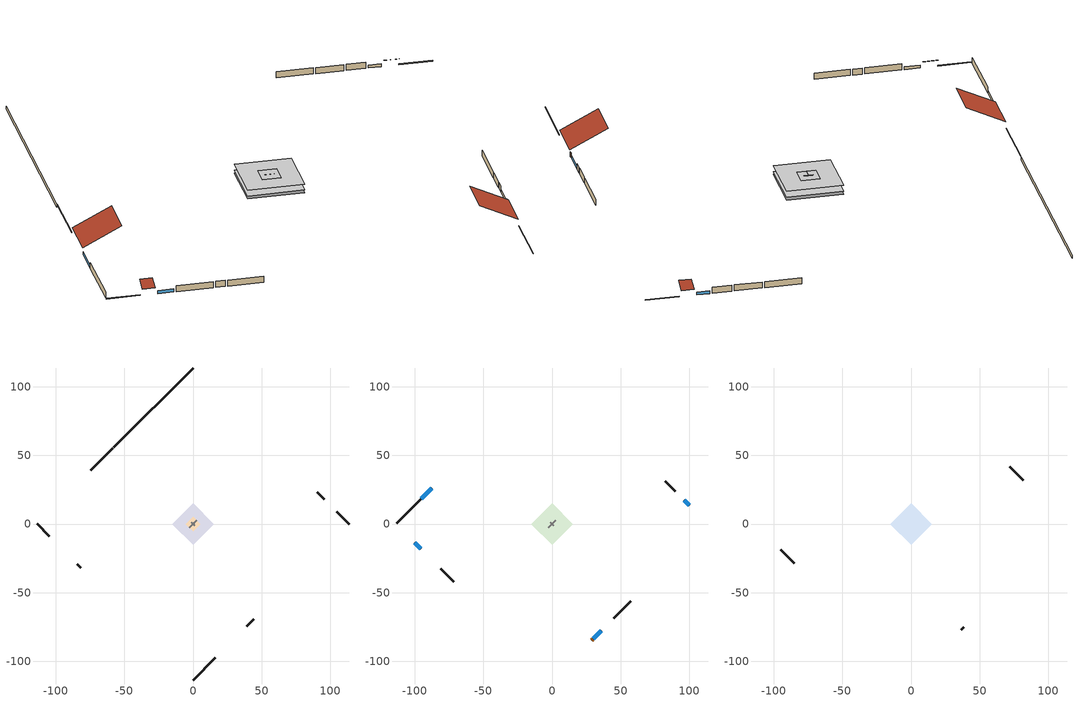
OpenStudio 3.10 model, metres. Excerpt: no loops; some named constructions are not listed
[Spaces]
garage 1
 floor foundation (Slab1 construction): -5.17,0 0,5.17 5.17,0 0,-5.17 z0
 wall outside (Wall1 construction): 95.81,17.87 90.63,23.04 z0.3:2.74
 wall outside (Wall2 construction): 39.18,-74.5 44.35,-69.32 z0.3:2.74
 wall outside (Wall12 construction): -84.49,-29.19 -81.9,-31.78 z0.3:2.74
 wall to conditioned space 1 (Wall5 construction Reversed): 2.59,2.59 -2.59,-2.59 z0.3:2.74
 wall to conditioned space 1 (Wall6 construction Reversed): -1.29,1.29 1.29,-1.29 z0.3:2.74
crawlspace - unvented 1
 floor foundation (Slab2 construction): -15.24,0 0,15.24 15.24,0 0,-15.24 z-0.91
 wall outside (RimJoist1 construction): -58.31,55.37 -74.52,39.16 z0.3:0.61
 wall outside (RimJoist2 construction): 113.68,0 104.67,9.01 z0.3:0.61
 wall outside (RimJoist3 construction): 0,-113.68 16.21,-97.47 z0.3:0.61
 wall outside (RimJoist4 construction): -113.68,0 -104.67,-9.01 z0.3:0.61
 wall foundation (FoundationWall1 construction): 0,113.68 -57.65,56.02 z-0.91:0.3
central ac and furnace airloop ret air space
 floor adiabatic (AdiabaticConst): 0,0 0,1 1,1 1,0 z0
 wall adiabatic (AdiabaticConst): 0,1 0,0 1,0 1,1 0,1 z0:1
 ceiling adiabatic (AdiabaticConst): 1,0 1,1 0,1 0,0 z1
conditioned space 1
 floor to crawlspace - unvented 1 (Floor2 construction): -15.24,0 0,15.24 15.24,0 0,-15.24 z0.3
 wall outside (Wall3 construction): -95.78,17.9 -113.02,0.66 z0.3:2.74
 wall outside (Wall4 construction): 89.98,23.7 82.52,31.16 z0.3:2.74
 wall outside (Wall7 construction): 45.01,-68.67 57.47,-56.2 z0.3:2.74
 wall outside (Wall8 construction): -81.24,-32.43 -71.66,-42.01 z0.3:2.74
 wall outside (AdiabaticWallConstruction): -87.55,26.13 -95.12,18.56 / 30.22,-83.46 35.93,-77.75 z0.3:1.52; 100,13.67 96.46,17.21 z0.3:1.43; -100,-13.67 -95.69,-17.98 z0.3:1.49
 wall outside (AdiabaticWallConstruction 1): 28.92,-84.76 29.56,-84.11 z0.3:2.34
 window (WindowConstruction): -87.55,26.13 -95.12,18.56 z0.3:1.52
 window (WindowConstruction 1): 100,13.67 96.46,17.21 z0.3:1.43
 window (WindowConstruction 2): 30.22,-83.46 35.93,-77.75 z0.3:1.52
 window (WindowConstruction 3): -100,-13.67 -95.69,-17.98 z0.3:1.49
 door (Door): 28.92,-84.76 29.56,-84.11 z0.3:2.34
attic - vented 1
 floor to garage 1 (Floor1 construction): -5.17,0 0,5.17 5.17,0 0,-5.17 z2.74
 floor to conditioned space 1 (Floor3 construction Reversed): -15.24,0 0,15.24 15.24,0 0,-15.24 z2.74
 wall outside (Wall9 construction): 81.86,31.81 71.97,41.71 z0.3:2.74
 wall outside (Wall10 construction): -95.04,-18.64 -85.14,-28.53 z0.3:2.74
 wall outside (Wall11 construction): 36.58,-77.09 38.52,-75.15 z0.3:2.74
 roof outside (Roof1 construction): -86.89,26.78,2.74 -76.41,16.3,10.15 -64.69,28.02,10.15 -75.17,38.5,2.74
 roof outside (Roof2 construction): 100.66,13.02,2.74 97.67,10.02,4.86 101.01,6.67,4.86 104.01,9.67,2.74
 roof outside (Roof3 construction): -100.66,-13.02,2.74 -97.67,-10.02,4.86 -101.01,-6.67,4.86 -104.01,-9.67,2.74
 roof outside (Roof4 construction): 28.26,-85.42,2.74 18.07,-75.23,9.95 6.67,-86.62,9.95 16.86,-96.81,2.74
[Material] Roughness=Rough
Name | Thickness {m} | Conductivity {W/m-K} | Density {kg/m3} | Specific Heat {J/kg-K} | Thermal Absorptance | Solar Absorptance | Visible Absorptance
gypsum board | 0.0127 | 0.160291 | 801 | 837.4 | 0.9 | 0.6 | 0.6
osb sheathing 0.5 in. 2; osb sheathing 0.5 in. 3 | 0.0127 | 0.115458 | 512.64 | 1214.23
wall stud and cavity 2 | 0.1397 | 0.0983683 | 139.0536 | 1170.24 | 0.9 | 0.7 | 0.7
floor stud and cavity | 0.1397 | 0.923637 | 92.3553 | 1139.71 | 0.9 | 0.7 | 0.7
osb sheathing 0.75 in. | 0.01905 | 0.115458 | 512.64 | 1214.23 | 0.9 | 0.7 | 0.7
floor covering | 0.0127 | 0.0433444 | 54.468 | 1339.84 | 0.9 | 0.6 | 0.6
ceiling loosefill ins | 0.0846667 | 0.0480833 | 16.02 | 1046.75 | 0.9 | 0.7 | 0.7
ceiling stud and cavity 1 | 0.1397 | 0.0920385 | 65.682 | 1177.47 | 0.9 | 0.7 | 0.7
[Construction]
Wall5 construction: osb sheathing 0.5 in. 2, wall stud and cavity 2, gypsum board
Wall6 construction: osb sheathing 0.5 in. 3, wall stud and cavity 2, gypsum board
Floor2 construction Reversed: floor covering, osb sheathing 0.75 in., floor stud and cavity
Floor3 construction: ceiling loosefill ins, ceiling stud and cavity 1, gypsum board
[Schedule:Ruleset]
Name | Default Day Schedule
cooling season schedule | cooling season schedule default day
natural vent schedule | natural vent schedule default day
[Schedule:Day]
cooling season schedule default day; cooling season schedule day; cooling season schedule day 2; natural vent schedule default day: 24, 0, 0
cooling season schedule day 1; natural vent schedule day: 24, 0, 1
[Schedule:Rule] Apply Monday=Yes; Apply Wednesday=Yes; Apply Friday=Yes; Date Specification Type=DateRange; Start Day=1
Name | Schedule Ruleset | Rule Order | Day Schedule | Apply Sunday | Apply Tuesday | Apply Thursday | Apply Saturday | Start Month | End Month | End Day
cooling season schedule allday rule | cooling season schedule | 2 | cooling season schedule day | Yes | Yes | Yes | Yes | 1 | 5 | 31
cooling season schedule allday rule 1 | cooling season schedule | 1 | cooling season schedule day 1 | Yes | Yes | Yes | Yes | 6 | 9 | 30
cooling season schedule allday rule 2 | cooling season schedule | 0 | cooling season schedule day 2 | Yes | Yes | Yes | Yes | 10 | 12 | 31
natural vent schedule rule | natural vent schedule | 0 | natural vent schedule day | No | No | No | No | 1 | 12 | 31
